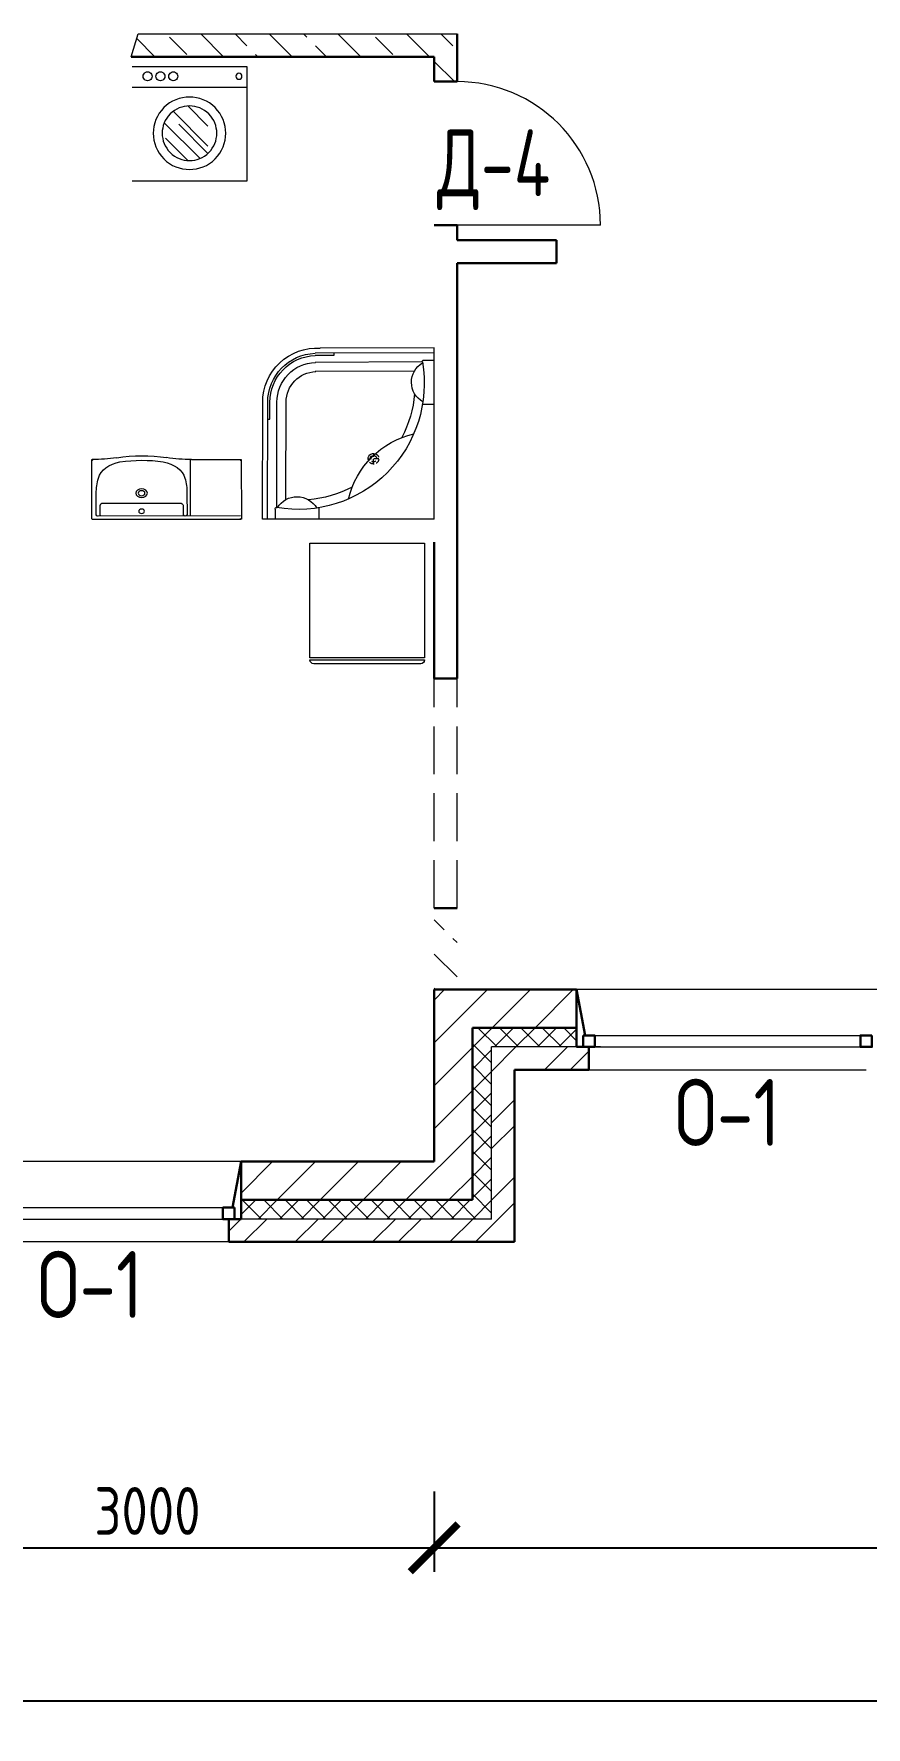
# Model space of a CAD drawing. Header units: millimetres. Extents: x -56498 to 234605, y -296269 to -29969.
# Drawn here: x 85488 to 89842, y -228669 to -219810 of the extents above; entities that cross this region are included whole.
import ezdxf
from ezdxf.enums import TextEntityAlignment as Align

# ---------------------------------------------------------------- set-up
doc = ezdxf.new("R2010")
doc.units = ezdxf.units.MM
doc.header["$LTSCALE"] = 100
doc.header["$PDMODE"] = 35
doc.linetypes.add('GOST2.303 4', pattern=[7, 5, -2, 0])
doc.linetypes.add('HIDDEN', pattern=[0.375, 0.25, -0.125])
for name, color, linetype, lineweight in [('0.3', 7, 'Continuous', 30), ('Примітки 0.09', 200, 'Continuous', 9), ('Розміри 0.09', 5, 'Continuous', 9), ('Сантехника', 3, 'Continuous', 25), ('Сантехніка 0.18', 92, 'Continuous', 18), ('Тонкі 0.18', 142, 'Continuous', 18), ('Штрихові 0.18', 7, 'GOST2.303 4', 18), ('Штрихування 0.09', 253, 'Continuous', 9)]:
    doc.layers.add(name, color=color, linetype=linetype, lineweight=lineweight)
doc.styles.add('GOST 2.304', font='CS_Gost2304.shx')
doc.styles.add('SPDS', font='SPDS.shx', dxfattribs={"width": 0.9})
doc.dimstyles.new('SPDS', dxfattribs={"dimscale": 100, "dimtxt": 2.5, "dimasz": 2.5, "dimexe": 1.25, "dimexo": 0.625, "dimtad": 1, "dimrnd": 0.001, "dimtxsty": 'GOST 2.304', "dimblk": 'ARCHTICK', "dimcen": 2.5, "dimdle": 2, "dimadec": 0, "dimazin": 2, "dimtfac": 0.75, "dimtmove": 1, "dimatfit": 3, "dimfxl": 0, "dimtolj": 1, "dimarcsym": 0})
pattern_1 = [(135, (-1000, -118800), (-179.6051, -179.6051), []), (135, (-1000, -118620.4), (-179.6051, -179.6051), [127, -63.5])]

# ---------------------------------------------------------------- blocks, each defined once
blk = doc.blocks.new('s_09')
at = {"color": 0, "lineweight": 0}
for p, q in [((-389, -0.2), (389, 0.2)), ((-389, -0.2), (389, 0.2)), ((-391, -311.7), (-391.2, -1.9)), ((-391, -311.7), (-391.2, -1.9)), ((-386.8, -17.8), (359, -17.4)), ((-126, -17.7), (-125.9, -309.9)), ((-106.8, -137.1), (-106.9, -24.2)), ((-86.9, -73.7), (-86.9, -24.2)), ((332.1, -85.1), (-71.2, -85.4)), ((347.7, -23.9), (347.8, -73.4)), ((367.7, -23.9), (367.8, -136.8)), ((391.2, -1.4), (391.4, -311.3)), ((391.2, -1.4), (391.4, -311.3)), ((-130.2, -313.2), (-388.8, -313.3)), ((-130.2, -313.2), (-388.8, -313.3))]:
    blk.add_line(p, q, dxfattribs=at)
at = {"color": 0, "lineweight": 0, "extrusion": (0, 0, -1)}
for centre, major_axis, start_param, end_param in [((-389, -1.9), (2.17, 0), 3.141593, 4.712389), ((-389, -1.9), (2.17, 0), 3.141593, 4.712389), ((-384.7, -5.1), (2.17, 0), 3.141593, 4.712389), ((-98.2, -24.2), (8.69, 0.01), 3.141593, 4.712389), ((-95.6, -24.2), (8.69, 0.01), -1.570796, 0), ((-71.2, -73.6), (15.6, 0), 1.570796, 3.141593), ((130.4, -42.3), (15.2, 0), 3.141593, 9.424778), ((332.1, -73.4), (15.6, 0), 0, 1.570796), ((356.4, -23.9), (8.69, 0.01), 3.141593, 4.712389), ((359, -23.9), (8.69, 0.01), 4.712389, 6.283185), ((393.2, -136.8), (500, 0.3), 2.930161, 3.141593), ((130.5, -136.9), (30.4, 0), 3.141593, 9.424778), ((130.5, -136.9), (17.4, 0), 3.141593, 9.424778), ((-132.2, -137.1), (500, 0.3), 0, 0.211432), ((48.2, -192.5), (147.2, 0.1), 1.78252, 2.930161), ((212.8, -192.4), (147.2, 0.1), 0.211432, 1.359073), ((-388.8, -311.7), (2.17, 0), 1.570796, 3.141593), ((-388.8, -311.7), (2.17, 0), 1.570796, 3.141593), ((-384.5, -308.5), (2.17, 0), 1.570796, 3.141593), ((-129.9, -807.3), (658.5, 0.4), -1.570796, -1.371459), ((-129.9, -807.3), (658.5, 0.4), -1.570796, -1.371459), ((130.3, 161.5), (658.5, 0.4), 1.371459, 1.770134), ((130.3, 161.5), (658.5, 0.4), 1.371459, 1.770134), ((130.3, 94.8), (538.7, 0.3), 1.359073, 1.78252), ((391.7, -807), (658.5, 0.4), 4.513052, 4.7091), ((391.7, -807), (658.5, 0.4), 4.513052, 4.7091), ((384.9, -308), (2.17, 0), 0, 1.560992), ((389.2, -311.3), (2.17, 0), 0, 1.567507), ((389.2, -311.3), (2.17, 0), 0, 1.567507)]:
    blk.add_ellipse(centre, major_axis=major_axis, ratio=0.750374, start_param=start_param, end_param=end_param, dxfattribs=at)
blk = doc.blocks.new('A$C4AAB7A9B')
at = {"linetype": 'Continuous'}
for p, q in [((0, 897.4), (595.8, 894.7)), ((0, 0), (0, 897.4)), ((0, 871), (621.6, 868.2)), ((52.2, 831.5), (0, 831.5)), ((61.2, 822.8), (621.4, 820.2)), ((524.3, 870), (524.2, 857.1)), ((524.2, 857.1), (621.6, 856.7)), ((102.8, 774.6), (621.2, 772.2)), ((61.2, 602.2), (0, 602.2)), ((774.8, 102.8), (773.9, 614.8)), ((822.9, 61.2), (821.9, 614.9)), ((858.5, 524.2), (858.4, 615)), ((871, 0), (869.9, 615)), ((897.4, 0), (896.3, 615.1)), ((870, 524.3), (858.5, 524.2)), ((316.7, 344.4), (316.7, 333.3)), ((344.4, 316.7), (333.3, 316.7)), ((602.2, 61.2), (602.2, 0)), ((831.5, 52.2), (831.5, 0)), ((0, 0), (897.4, 0))]:
    blk.add_line(p, q, dxfattribs=at)
at = {"linetype": 'HIDDEN'}
for p, q in [((289.1, 316.7), (333.3, 316.7)), ((316.7, 289.1), (316.7, 333.3))]:
    blk.add_line(p, q, dxfattribs=at)
at = {"linetype": 'Continuous'}
for radius in [1.536381458572577e-11, 1.71772669036928e-11]:
    blk.add_circle((316.7, 316.7), radius, dxfattribs=at)
for centre, radius, start, end in [((613.5, 612.5), 282.8, 359.79939, 93.59099), ((709.8, 709.8), 658.4, 170.12181, 279.88736), ((54.5, 824.9), 6.99, 343.43975, 108.66569), ((-0.5, 716.8), 118.6, 299.80018, 59.07428), ((614.4, 612.8), 207.5, 359.72024, 88.3907), ((614.4, 612.8), 243.9, 359.72024, 88.3907), ((614.4, 612.8), 255.4, 359.72024, 88.3907), ((614.4, 612.8), 159.5, 359.72024, 88.3907), ((709.8, 709.8), 610.4, 184.9964, 207.5101), ((0, 0), 459.8, 13.31975, 76.67879), ((316.7, 316.7), 27.7, 338.81326, 111.18674), ((316.7, 316.7), 16.8, 359.05817, 90.94183), ((709.8, 709.8), 610.4, 242.48845, 264.99962), ((716.8, -0.5), 118.6, 30.92572, 150.19982), ((824.9, 54.5), 6.99, 341.33431, 106.56025)]:
    blk.add_arc(centre, radius, start, end, dxfattribs=at)
at = {"linetype": 'HIDDEN'}
for radius, start, end in [(27.7, 111.18674, 338.81326), (16.8, 90.94183, 359.05817)]:
    blk.add_arc((316.7, 316.7), radius, start, end, dxfattribs=at)
blk = doc.blocks.new('s_48')
for p, q in [((0, 300), (0, -300)), ((600, 300), (0, 300)), ((600, -300), (600, 300)), ((610, 300), (610, -300)), ((610, 300), (610, 300)), ((630, -280), (630, 280)), ((0, -300), (600, -300)), ((610, -300), (610, -300))]:
    blk.add_line(p, q)
for centre, start, end in [((610, 280), 0, 90), ((610, -280), 270, 0)]:
    blk.add_arc(centre, 20, start, end)
blk = doc.blocks.new('_ArchTick')
at = {"color": 0, "linetype": 'ByBlock', "const_width": 0.15}
blk.add_lwpolyline([(-0.5, -0.5), (0.5, 0.5)], dxfattribs=at)
blk = doc.blocks.new('*D340')
at = {"layer": 'Defpoints', "color": 0, "transparency": 16777216}
for p in [(87582.3, -227373.6), (84582.3, -227392.6), (87582.3, -227730.4)]:
    blk.add_point(p, dxfattribs=at)
at = {"layer": 'Розміри 0.09', "color": 0, "lineweight": -2, "transparency": 16777216}
for p, q in [((84582.3, -227455.1), (84582.3, -227855.4)), ((87582.3, -227436.1), (87582.3, -227855.4)), ((84382.3, -227730.4), (87782.3, -227730.4))]:
    blk.add_line(p, q, dxfattribs=at)
at = {"layer": 'Розміри 0.09', "color": 0, "lineweight": -2, "transparency": 16777216, "xscale": 250, "yscale": 250, "zscale": 250, "rotation": 180}
blk.add_blockref('_ArchTick', (84582.3, -227730.4), dxfattribs=at)
at = {"layer": 'Розміри 0.09', "color": 0, "lineweight": -2, "transparency": 16777216, "xscale": 250, "yscale": 250, "zscale": 250}
blk.add_blockref('_ArchTick', (87582.3, -227730.4), dxfattribs=at)
at = {"layer": 'Розміри 0.09', "color": 0, "transparency": 16777216, "insert": (86082.3, -227537.7), "char_height": 250, "attachment_point": 5, "style": 'GOST 2.304'}
blk.add_mtext('\\A1;3000', dxfattribs=at)
blk = doc.blocks.new('*D341')
at = {"layer": 'Defpoints', "color": 0, "transparency": 16777216}
for p in [(93982.3, -227174.4), (87582.3, -227373.6), (93982.3, -227730.4)]:
    blk.add_point(p, dxfattribs=at)
at = {"layer": 'Розміри 0.09', "color": 0, "lineweight": -2, "transparency": 16777216}
for p, q in [((93982.3, -227236.9), (93982.3, -227855.4)), ((87582.3, -227436.1), (87582.3, -227855.4)), ((87382.3, -227730.4), (94182.3, -227730.4))]:
    blk.add_line(p, q, dxfattribs=at)
at = {"layer": 'Розміри 0.09', "color": 0, "lineweight": -2, "transparency": 16777216, "xscale": 250, "yscale": 250, "zscale": 250, "rotation": 180}
blk.add_blockref('_ArchTick', (87582.3, -227730.4), dxfattribs=at)
at = {"layer": 'Розміри 0.09', "color": 0, "lineweight": -2, "transparency": 16777216, "xscale": 250, "yscale": 250, "zscale": 250}
blk.add_blockref('_ArchTick', (93982.3, -227730.4), dxfattribs=at)
at = {"layer": 'Розміри 0.09', "color": 0, "transparency": 16777216, "insert": (91626, -227535.6), "char_height": 250, "attachment_point": 5, "style": 'GOST 2.304'}
blk.add_mtext('\\A1;6400', dxfattribs=at)
blk = doc.blocks.new('*D343')
at = {"layer": 'Defpoints', "color": 0, "transparency": 16777216}
for p in [(74082.3, -227730.4), (95082.3, -227730.4), (95082.3, -228530.4)]:
    blk.add_point(p, dxfattribs=at)
at = {"layer": 'Розміри 0.09', "color": 0, "lineweight": -2, "transparency": 16777216}
for p, q in [((74082.3, -227792.9), (74082.3, -228655.4)), ((95082.3, -227792.9), (95082.3, -228655.4)), ((73882.3, -228530.4), (95282.3, -228530.4))]:
    blk.add_line(p, q, dxfattribs=at)
at = {"layer": 'Розміри 0.09', "color": 0, "lineweight": -2, "transparency": 16777216, "xscale": 250, "yscale": 250, "zscale": 250, "rotation": 180}
blk.add_blockref('_ArchTick', (74082.3, -228530.4), dxfattribs=at)
at = {"layer": 'Розміри 0.09', "color": 0, "lineweight": -2, "transparency": 16777216, "xscale": 250, "yscale": 250, "zscale": 250}
blk.add_blockref('_ArchTick', (95082.3, -228530.4), dxfattribs=at)
at = {"layer": 'Розміри 0.09', "color": 0, "transparency": 16777216, "insert": (83966.4, -228333.2), "char_height": 250, "attachment_point": 5, "style": 'GOST 2.304'}
blk.add_mtext('\\A1;21000', dxfattribs=at)

msp = doc.modelspace()

# ---------------------------------------------------------------- hatches: boundary and pattern name
at = {"layer": 'Штрихування 0.09'}
h = msp.add_hatch(dxfattribs=at)
h.set_pattern_fill('ANSI33', color=256, scale=40, angle=90, style=0)
h.set_pattern_definition(pattern_1)
h.paths.add_polyline_path([(87702.29, -219810.359), (86033.29, -219810.359), (85997.29, -219930.359), (87582.29, -219930.359), (87582.29, -220060.359), (87702.29, -220060.359)])
h = msp.add_hatch(dxfattribs=at)
h.set_pattern_fill('ANSI33', color=256, scale=40, angle=90, style=0)
h.set_pattern_definition(pattern_1)
h.paths.add_polyline_path([(87702.29, -224383.359), (87582.29, -224383.359), (87582.29, -224810.359), (87702.29, -224810.359)])
h = msp.add_hatch(dxfattribs=at)
h.set_pattern_fill('ANSI31', color=256, scale=50, style=0)
h.set_pattern_definition([(45, (-1000, -118800), (-112.2532, 112.2532), [])])
h.paths.add_polyline_path([(87782.29, -225010.359), (88327.29, -225010.359), (88327.29, -224810.359), (87582.29, -224810.359), (87582.29, -225710.359), (86572.29, -225710.359), (86572.29, -225910.359), (87782.29, -225910.359)])
h = msp.add_hatch(dxfattribs=at)
h.set_pattern_fill('ANSI37', color=256, scale=25, style=0)
h.set_pattern_definition([(45, (-1000, -118800), (-56.1266, 56.1266), []), (135, (-1000, -118800), (-56.1266, -56.1266), [])])
h.paths.add_polyline_path([(87882.29, -225110.359), (88327.29, -225110.359), (88327.29, -225010.359), (87782.29, -225010.359), (87782.29, -225910.359), (86572.29, -225910.359), (86572.29, -226010.359), (87882.29, -226010.359)])
h = msp.add_hatch(dxfattribs=at)
h.set_pattern_fill('ANSI32', color=256, scale=30, style=0)
h.set_pattern_definition([(45, (-1000, -118800), (-202.05576, 202.05576), []), (45, (-865.3, -118800), (-202.05576, 202.05576), [])])
h.paths.add_polyline_path([(88002.29, -225230.359), (88392.29, -225230.359), (88392.29, -225110.359), (88362.29, -225110.359), (88327.29, -225110.359), (87882.29, -225110.359), (87882.29, -226010.359), (86572.29, -226010.359), (86507.29, -226010.359), (86507.29, -226130.359), (88002.29, -226130.359)])

# ---------------------------------------------------------------- linework, layer by layer
at = {"layer": '0.3'}
for p, q in [((87702.29, -219810.359), (87702.29, -220060.359)), ((87582.29, -219930.359), (85997.29, -219930.359)), ((87582.29, -219930.359), (87582.29, -220060.359)), ((87582.29, -220060.359), (87702.29, -220060.359)), ((87582.29, -220810.359), (87702.29, -220810.359)), ((87702.29, -220810.359), (87702.29, -220890.359)), ((87702.29, -220890.359), (88222.29, -220890.359)), ((88222.29, -221010.359), (88222.29, -220890.359)), ((87702.29, -221010.359), (87702.29, -223183.359)), ((87702.29, -221010.359), (88222.29, -221010.359)), ((87582.29, -222470.329), (87582.29, -223183.359)), ((87582.29, -223183.359), (87702.29, -223183.359)), ((87582.29, -224383.359), (87702.29, -224383.359)), ((88327.29, -224810.359), (87582.29, -224810.359)), ((87582.29, -225710.359), (87582.29, -224810.359)), ((88327.29, -224810.359), (88327.29, -225110.359)), ((88372.29, -225050.359), (88327.29, -224810.359)), ((88327.29, -225010.359), (87782.29, -225010.359)), ((87782.29, -225910.359), (87782.29, -225010.359)), ((88327.29, -225110.359), (88392.29, -225110.359)), ((88392.29, -225230.359), (88392.29, -225110.359)), ((88392.29, -225230.359), (88002.29, -225230.359)), ((88002.29, -226130.359), (88002.29, -225230.359)), ((86527.29, -225950.359), (86572.29, -225710.359)), ((87582.29, -225710.359), (86572.29, -225710.359)), ((86572.29, -225710.359), (86572.29, -226010.359)), ((87782.29, -225910.359), (86572.29, -225910.359)), ((86507.29, -226130.359), (86507.29, -226010.359)), ((86572.29, -226010.359), (86507.29, -226010.359)), ((88002.29, -226130.359), (86507.29, -226130.359))]:
    msp.add_line(p, q, dxfattribs=at)
for points in [[(88362.29, -225050.359), (88362.29, -225110.359), (88422.29, -225110.359), (88422.29, -225050.359)], [(89872.29, -225050.359), (89872.29, -225110.359), (89812.29, -225110.359), (89812.29, -225050.359)], [(86537.29, -225950.359), (86537.29, -226010.359), (86477.29, -226010.359), (86477.29, -225950.359)]]:
    msp.add_lwpolyline(points, close=True, dxfattribs=at)
at = {"layer": 'Сантехніка 0.18', "ltscale": 600}
for p, q in [((86002.29, -219980.359), (86602.29, -219980.359)), ((86602.29, -219980.359), (86602.29, -220580.359)), ((86002.29, -220089.2), (86602.29, -220089.2)), ((86217.007, -220215.599), (86398.474, -220397.067)), ((86293.022, -220187.669), (86398.636, -220293.284)), ((86170.445, -220275.103), (86357.491, -220462.149)), ((86246.732, -220283.508), (86398.884, -220435.66)), ((86176.64, -220355.545), (86294.099, -220473.003)), ((86602.29, -220580.359), (86002.29, -220580.359))]:
    msp.add_line(p, q, dxfattribs=at)
at = {"layer": 'Сантехніка 0.18', "ltscale": 600, "extrusion": (0, 0, -1)}
for centre, major_axis, start_param, end_param in [((86082.843, -220032.406), (-16.617, 16.617), 5.49778714, 8.6393798), ((86082.843, -220032.406), (16.617, 16.617), 0.78539816, 3.92699082), ((86150.15, -220032.406), (-16.617, 16.617), 5.49778714, 8.6393798), ((86150.15, -220032.406), (16.617, 16.617), 0.78539816, 3.92699082), ((86217.457, -220032.406), (-16.617, 16.617), 5.49778714, 8.6393798), ((86217.457, -220032.406), (16.617, 16.617), 0.78539816, 3.92699082), ((86560.72, -220032.408), (-11.155, 11.155), 1.57079633, 7.85398163)]:
    msp.add_ellipse(centre, major_axis=major_axis, ratio=1, start_param=start_param, end_param=end_param, dxfattribs=at)
for major_axis in [(134.019, 134.019), (101.07, 101.07)]:
    msp.add_ellipse((86302.29, -220330.303), major_axis=major_axis, ratio=1, dxfattribs=at)
at = {"layer": 'Тонкі 0.18'}
for p, q in [((88452.29, -220810.359), (87702.29, -220810.359)), ((89907.29, -224810.359), (88327.29, -224810.359)), ((88422.29, -225050.359), (89812.29, -225050.359)), ((88452.29, -225110.359), (87882.29, -225110.359)), ((87882.29, -226010.359), (87882.29, -225110.359)), ((88422.29, -225110.359), (89812.29, -225110.359)), ((88392.29, -225230.359), (89842.29, -225230.359)), ((86572.29, -225710.359), (84992.29, -225710.359)), ((85087.29, -225950.359), (86477.29, -225950.359)), ((85087.29, -226010.359), (86477.29, -226010.359)), ((87882.29, -226010.359), (86572.29, -226010.359)), ((86507.29, -226130.359), (85057.29, -226130.359))]:
    msp.add_line(p, q, dxfattribs=at)
msp.add_arc((87702.29, -220810.359), 750, 0, 90, dxfattribs=at)
at = {"layer": 'Штрихові 0.18', "ltscale": 0.5}
for p, q in [((87582.29, -224383.359), (87582.29, -223183.359)), ((87702.29, -224383.359), (87702.29, -223183.359))]:
    msp.add_line(p, q, dxfattribs=at)
at = {"layer": 'Штрихування 0.09'}
msp.add_lwpolyline([(85997.29, -219930.359), (86033.125, -219810.359), (87702.29, -219810.359), (87702.29, -220060.359), (87582.29, -220060.359), (87582.29, -219930.359), (85997.29, -219930.359)], dxfattribs=at)

# ---------------------------------------------------------------- block references
at = {"layer": 'Сантехника', "rotation": 180}
msp.add_blockref('s_09', (86182.29, -222350.329), dxfattribs=at)
at = {"layer": 'Сантехніка 0.18', "xscale": -1, "rotation": 359.9999996731648}
msp.add_blockref('A$C4AAB7A9B', (87581.583, -222349.622), dxfattribs=at)
at = {"layer": 'Сантехніка 0.18', "ltscale": 100, "xscale": -1, "rotation": 90}
msp.add_blockref('s_48', (87232.29, -222475.329), dxfattribs=at)

# ---------------------------------------------------------------- texts
at = {"layer": 'Примітки 0.09', "style": 'SPDS', "width": 0.9}
msp.add_text('Д-4', height=350, dxfattribs=at).set_placement((87893.598, -220660.168), align=Align.CENTER)
at = {"layer": 'Примітки 0.09', "style": 'SPDS'}
for p in [(89117.29, -225628.069), (85782.29, -226528.069)]:
    msp.add_text('О-1', height=350, dxfattribs=at).set_placement(p, align=Align.CENTER)

# ---------------------------------------------------------------- dimensions: what is measured, and where the dimension line sits
at = {"layer": 'Розміри 0.09'}
for base, p1, p2, picture, middle in [((93982.29, -227730.359), (87582.29, -227373.62), (93982.29, -227174.421), '*D341', (91626.049, -227730.359)), ((95082.29, -228530.359), (74082.29, -227730.359), (95082.29, -227730.359), '*D343', (83966.415, -228530.359))]:
    dim = msp.add_linear_dim(base=base, p1=p1, p2=p2, dimstyle='SPDS', override={"dimlfac": 1, "dimtxsty": 'GOST 2.304', "dimblk1": 'ArchTick', "dimblk2": 'ArchTick', "dimsah": 1, "dimtolj": 1}, dxfattribs=at)
    dim.commit()
    dim.dimension.update_dxf_attribs({"geometry": picture, "text_midpoint": middle, "dimtype": 160})
dim = msp.add_linear_dim(base=(87582.29, -227730.359), p1=(84582.29, -227392.578), p2=(87582.29, -227373.62), dimstyle='SPDS', override={"dimlfac": 1, "dimtxsty": 'GOST 2.304', "dimblk1": 'ArchTick', "dimblk2": 'ArchTick', "dimsah": 1, "dimtolj": 1}, dxfattribs=at)
dim.commit()
dim.dimension.update_dxf_attribs({"geometry": '*D340', "text_midpoint": (86082.29, -227537.681)})

doc.saveas('drawing.dxf')
